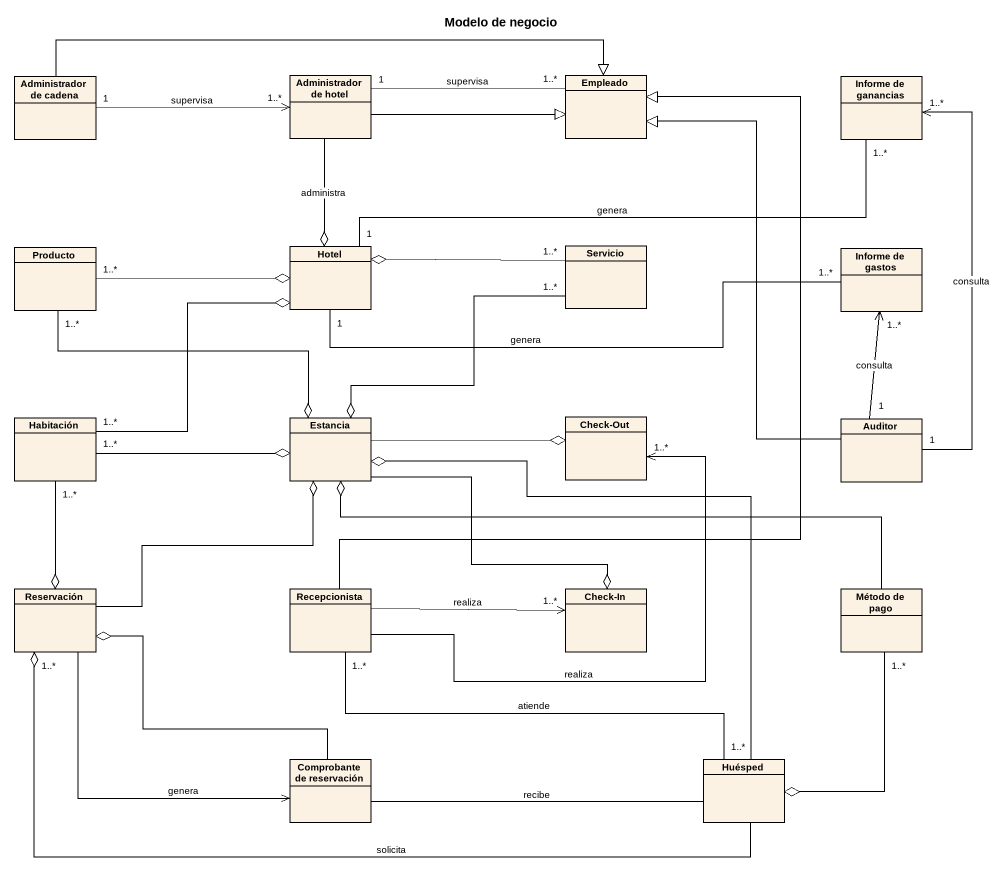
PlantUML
@startuml
title Modelo de negocio
hide circle
hide empty members
class "Administrador de cadena" as Administrador_de_cadena
class "Administrador de hotel" as Administrador_de_hotel
class Empleado
class "Informe de ganancias" as Informe_de_ganancias
class Producto
class Hotel
class Servicio
class "Informe de gastos" as Informe_de_gastos
class Habitación
class Estancia
class "Check-Out" as Check_Out
class Auditor
class Reservación
class Recepcionista
class "Check-In" as Check_In
class "Método de pago" as Método_de_pago
class "Comprobante de reservación" as Comprobante_de_reservación
class Huésped
Administrador_de_cadena "1" -right-> "1..*" Administrador_de_hotel : supervisa
Administrador_de_cadena -right-|> Empleado
Administrador_de_hotel "1" -right- "1..*" Empleado : supervisa
Administrador_de_hotel -right-|> Empleado
Administrador_de_hotel --o Hotel : administra
Producto "1..*" -right-o Hotel
Producto "1..*" --o Estancia
Hotel "1" -right- "1..*" Informe_de_ganancias : genera
Hotel "1" -right- "1..*" Informe_de_gastos : genera
Servicio "1..*" -left-o Hotel
Servicio "1..*" --o Estancia
Habitación "1..*" -up-o Hotel
Habitación "1..*" -right-o Estancia
Habitación "1..*" --o Reservación
Estancia -right-o Check_Out
Estancia --o Check_In
Auditor -up-|> Empleado
Auditor "1" -up-> "1..*" Informe_de_ganancias : consulta
Auditor "1" -up-> "1..*" Informe_de_gastos : consulta
Reservación -up-o Estancia
Reservación --> Comprobante_de_reservación : genera
Recepcionista -up-|> Empleado
Recepcionista -up-> "1..*" Check_Out : realiza
Recepcionista -right-> "1..*" Check_In : realiza
Recepcionista "1..*" -right- "1..*" Huésped : atiende
Método_de_pago -left-o Estancia
Método_de_pago "1..*" --o Huésped
Comprobante_de_reservación -up-o Reservación
Huésped -up-o Estancia
Huésped -left-o "1..*" Reservación : solicita
Huésped -left- Comprobante_de_reservación : recibe
@enduml
